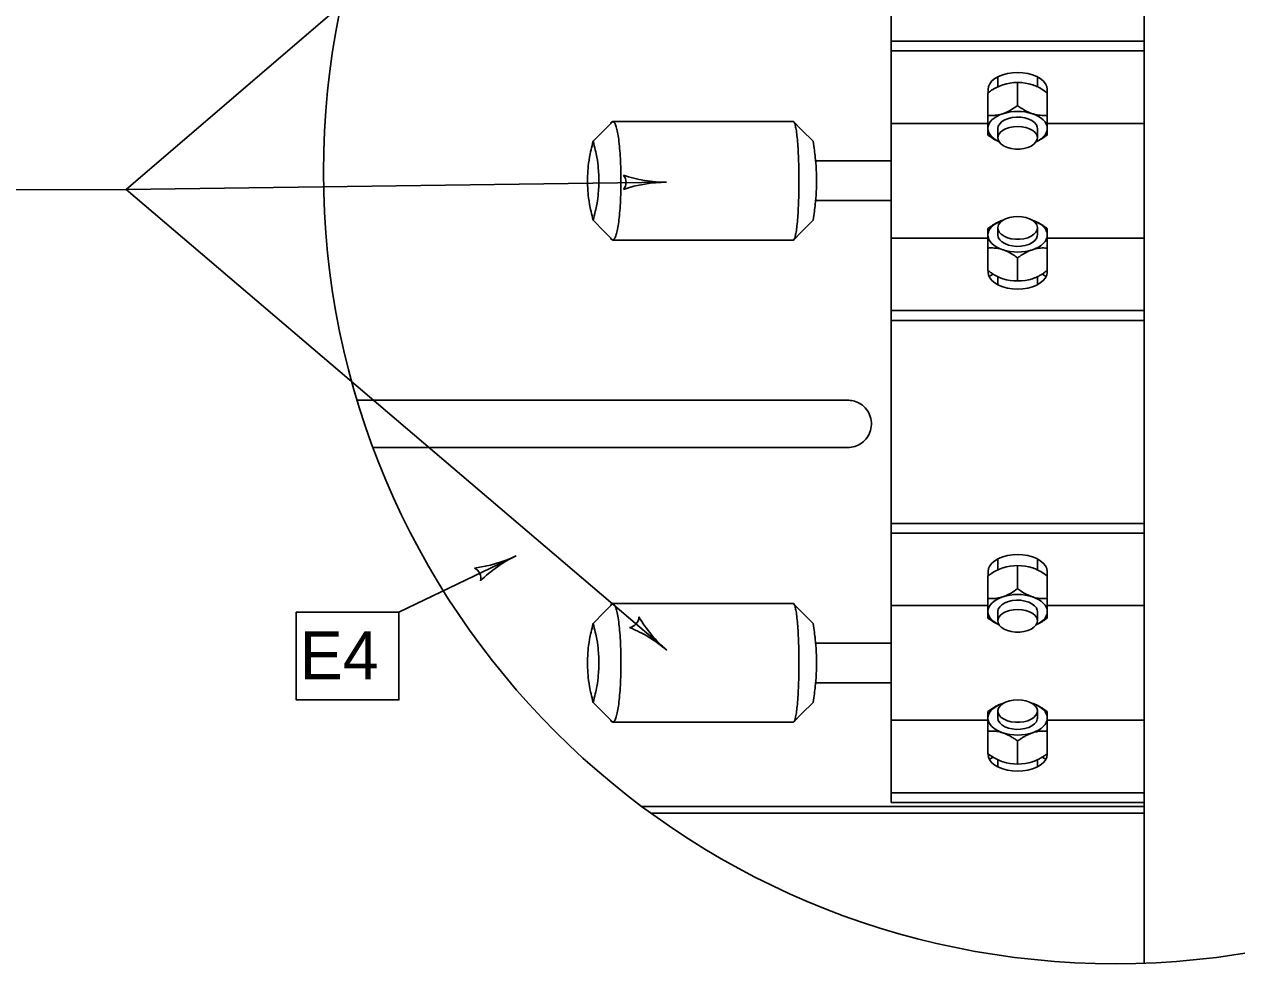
# Model space of a CAD drawing. Extents: x 503 to 668, y 594 to 694.
# Drawn here: x 585.12 to 602.73, y 624.98 to 638.62 of the extents above; entities that cross this region are included whole.
import ezdxf

# ---------------------------------------------------------------- set-up
doc = ezdxf.new("R2010")
doc.units = 0
doc.layers.add('Level 1', color=7, linetype='Continuous')
doc.layers.add('Level 2', color=7, linetype='Continuous')

msp = doc.modelspace()

# ---------------------------------------------------------------- linework, layer by layer
at = {"layer": 'Level 1'}
for centre, radius, start, end in [((593.705, 636.328), 0.157, 318.8595, 40.9762), ((594.447, 638.287), 1.958, 251.432, 270.0788), ((594.453, 634.371), 1.958, 90.0849, 108.7537), ((594.453, 634.371), 1.958, 90.0727, 90.0849), ((591.416, 632.667), 1.958, 277.1309, 295.7776), ((593.119, 629.141), 1.958, 115.7837, 134.4525), ((593.119, 629.141), 1.958, 115.7715, 115.7837), ((591.597, 630.58), 0.157, 344.5583, 66.675), ((593.891, 630.016), 0.157, 278.067, 0.1837), ((595.732, 631.014), 1.958, 210.6396, 229.2863), ((593.178, 628.046), 1.958, 49.2924, 67.9612), ((593.178, 628.046), 1.958, 49.2802, 49.2924)]:
    msp.add_arc(centre, radius, start, end, dxfattribs=at)
at = {"layer": 'Level 2'}
for p, q in [((601.386, 646.357), (601.386, 624.984)), ((597.712, 645.463), (597.712, 627.32)), ((586.602, 636.226), (594.677, 643.149)), ((597.712, 638.378), (597.712, 634.323)), ((601.386, 638.378), (597.712, 638.378)), ((601.386, 638.237), (597.712, 638.237)), ((599.262, 637.86), (599.262, 637.715)), ((599.836, 637.716), (599.836, 637.86)), ((599.119, 637.627), (599.119, 637.677)), ((599.549, 637.443), (599.549, 637.779)), ((599.98, 637.677), (599.98, 637.627)), ((599.118, 637.015), (599.118, 637.627)), ((599.98, 637.015), (599.98, 637.627)), ((596.292, 637.212), (593.669, 637.212)), ((599.118, 637.183), (597.712, 637.183)), ((601.386, 637.183), (599.98, 637.183)), ((599.262, 637.111), (599.262, 636.975)), ((599.836, 636.975), (599.836, 637.111)), ((597.712, 636.638), (596.616, 636.638)), ((586.602, 636.226), (594.45, 636.329)), ((583.641, 636.213), (586.602, 636.226)), ((586.602, 636.226), (594.455, 629.53)), ((596.616, 636.064), (597.712, 636.064)), ((599.343, 635.78), (599.334, 635.777)), ((599.765, 635.777), (599.755, 635.78)), ((599.118, 635.047), (599.118, 635.658)), ((599.262, 635.665), (599.262, 635.563)), ((599.836, 635.563), (599.836, 635.665)), ((599.98, 635.047), (599.98, 635.658)), ((593.669, 635.489), (596.292, 635.489)), ((599.118, 635.518), (597.712, 635.518)), ((601.386, 635.518), (599.98, 635.518)), ((599.549, 634.895), (599.549, 635.23)), ((599.119, 635.046), (599.119, 635.024)), ((599.98, 635.024), (599.98, 635.047)), ((599.262, 634.958), (599.262, 634.841)), ((599.836, 634.841), (599.836, 634.958)), ((601.386, 634.464), (597.712, 634.464)), ((601.386, 634.323), (597.712, 634.323)), ((597.083, 633.163), (589.957, 633.163)), ((589.965, 633.163), (589.957, 633.162)), ((590.189, 632.474), (597.083, 632.474)), ((601.386, 631.374), (597.712, 631.374)), ((601.386, 631.233), (597.712, 631.233)), ((590.564, 630.086), (592.267, 630.904)), ((599.262, 630.856), (599.262, 630.698)), ((599.836, 630.699), (599.836, 630.856)), ((599.119, 630.61), (599.119, 630.673)), ((599.549, 630.426), (599.549, 630.761)), ((599.98, 630.673), (599.98, 630.61)), ((599.118, 629.998), (599.118, 630.61)), ((599.98, 629.998), (599.98, 630.61)), ((596.292, 630.208), (593.669, 630.208)), ((599.118, 630.179), (597.712, 630.179)), ((601.386, 630.179), (599.98, 630.179)), ((599.262, 630.093), (599.262, 629.957)), ((599.836, 629.957), (599.836, 630.093)), ((597.712, 629.634), (596.616, 629.634)), ((596.616, 629.06), (597.712, 629.06)), ((599.343, 628.762), (599.334, 628.759)), ((599.765, 628.759), (599.755, 628.762)), ((599.118, 628.514), (597.712, 628.514)), ((599.118, 628.029), (599.118, 628.641)), ((599.262, 628.648), (599.262, 628.545)), ((599.836, 628.545), (599.836, 628.648)), ((599.98, 628.029), (599.98, 628.641)), ((601.386, 628.514), (599.98, 628.514)), ((593.669, 628.486), (596.292, 628.486)), ((599.549, 627.877), (599.549, 628.213)), ((599.262, 627.941), (599.262, 627.837)), ((599.836, 627.837), (599.836, 627.941)), ((601.386, 627.461), (597.712, 627.461)), ((601.386, 627.32), (597.712, 627.32)), ((594.093, 627.26), (601.386, 627.26)), ((594.222, 627.165), (601.386, 627.165))]:
    msp.add_line(p, q, dxfattribs=at)
for points in [[(599.119, 637.677), (599.125, 637.72), (599.145, 637.761), (599.176, 637.8), (599.219, 637.836), (599.272, 637.866), (599.334, 637.891), (599.402, 637.909), (599.474, 637.92), (599.549, 637.924), (599.624, 637.92), (599.696, 637.909), (599.764, 637.891), (599.826, 637.866), (599.879, 637.836), (599.922, 637.8), (599.954, 637.761), (599.973, 637.72), (599.98, 637.677)], [(599.118, 637.111), (599.122, 637.143), (599.133, 637.175), (599.151, 637.205), (599.176, 637.234), (599.207, 637.261), (599.245, 637.286), (599.287, 637.307), (599.334, 637.325)], [(599.98, 637.111), (599.976, 637.143), (599.965, 637.175), (599.947, 637.205), (599.922, 637.234), (599.891, 637.261), (599.854, 637.286), (599.811, 637.307), (599.765, 637.325)], [(593.385, 636.925), (593.544, 637.085), (593.669, 637.212)], [(596.578, 636.925), (596.417, 637.085), (596.292, 637.212)], [(599.836, 637.111), (599.835, 637.129), (599.821, 637.163), (599.795, 637.196), (599.758, 637.224), (599.71, 637.247), (599.655, 637.264), (599.596, 637.273), (599.534, 637.275), (599.472, 637.269), (599.415, 637.256), (599.363, 637.236), (599.321, 637.21), (599.289, 637.18), (599.269, 637.146), (599.262, 637.111)], [(599.118, 637.111), (599.122, 637.079), (599.133, 637.047), (599.151, 637.016), (599.176, 636.987), (599.207, 636.96), (599.245, 636.936), (599.279, 636.918)], [(599.487, 637.135), (599.549, 637.139), (599.611, 637.135), (599.67, 637.124), (599.723, 637.106), (599.768, 637.081), (599.803, 637.052), (599.826, 637.019), (599.836, 636.984), (599.832, 636.948), (599.816, 636.914), (599.787, 636.882), (599.747, 636.855), (599.697, 636.834), (599.641, 636.819), (599.58, 636.811), (599.518, 636.811), (599.457, 636.819), (599.401, 636.834), (599.352, 636.855), (599.312, 636.882), (599.282, 636.914), (599.266, 636.948), (599.263, 636.984), (599.273, 637.019), (599.296, 637.052), (599.33, 637.081), (599.375, 637.106), (599.429, 637.124), (599.487, 637.135)], [(599.819, 636.918), (599.854, 636.936), (599.891, 636.96), (599.922, 636.987), (599.947, 637.016), (599.965, 637.047), (599.976, 637.079), (599.98, 637.111)], [(593.385, 635.776), (593.544, 635.616), (593.669, 635.489)], [(596.578, 635.776), (596.417, 635.616), (596.292, 635.489)], [(599.334, 635.777), (599.287, 635.759), (599.245, 635.737), (599.207, 635.713), (599.176, 635.686), (599.151, 635.657), (599.133, 635.627), (599.122, 635.595), (599.118, 635.563)], [(599.487, 635.826), (599.549, 635.83), (599.611, 635.826), (599.67, 635.815), (599.723, 635.796), (599.768, 635.772), (599.803, 635.742), (599.826, 635.709), (599.836, 635.674), (599.832, 635.638), (599.816, 635.604), (599.787, 635.573), (599.747, 635.546), (599.697, 635.524), (599.641, 635.509), (599.58, 635.501), (599.518, 635.501), (599.457, 635.509), (599.401, 635.524), (599.352, 635.546), (599.312, 635.573), (599.282, 635.604), (599.266, 635.638), (599.263, 635.674), (599.273, 635.709), (599.296, 635.742), (599.33, 635.772), (599.375, 635.796), (599.429, 635.815), (599.487, 635.826)], [(599.98, 635.563), (599.976, 635.595), (599.965, 635.627), (599.947, 635.657), (599.922, 635.686), (599.891, 635.713), (599.854, 635.737), (599.811, 635.759), (599.765, 635.777)], [(599.118, 635.563), (599.122, 635.531), (599.133, 635.499), (599.151, 635.468), (599.176, 635.439), (599.207, 635.412), (599.245, 635.388), (599.287, 635.367), (599.334, 635.349)], [(599.262, 635.563), (599.269, 635.527), (599.289, 635.494), (599.321, 635.463), (599.363, 635.437), (599.415, 635.417), (599.472, 635.404), (599.534, 635.398), (599.596, 635.4), (599.655, 635.41), (599.71, 635.427), (599.758, 635.45), (599.795, 635.478), (599.821, 635.51), (599.835, 635.545), (599.836, 635.563)], [(599.765, 635.349), (599.811, 635.367), (599.854, 635.388), (599.891, 635.412), (599.922, 635.439), (599.947, 635.468), (599.965, 635.499), (599.976, 635.531), (599.98, 635.563)], [(599.119, 635.024), (599.125, 634.981), (599.145, 634.94), (599.176, 634.901), (599.219, 634.866), (599.272, 634.835), (599.334, 634.81), (599.402, 634.792), (599.474, 634.781), (599.549, 634.777), (599.624, 634.781), (599.696, 634.792), (599.764, 634.81), (599.826, 634.835), (599.879, 634.866), (599.922, 634.901), (599.954, 634.94), (599.973, 634.981), (599.98, 635.024)], [(599.196, 634.994), (599.151, 634.972), (599.133, 634.959)], [(599.961, 634.962), (599.947, 634.972), (599.904, 634.994)], [(599.119, 630.673), (599.125, 630.716), (599.145, 630.758), (599.176, 630.797), (599.219, 630.832), (599.272, 630.862), (599.334, 630.887), (599.402, 630.905), (599.474, 630.916), (599.549, 630.92), (599.624, 630.916), (599.696, 630.905), (599.764, 630.887), (599.826, 630.862), (599.879, 630.832), (599.922, 630.797), (599.954, 630.758), (599.973, 630.716), (599.98, 630.673)], [(599.118, 630.093), (599.122, 630.126), (599.133, 630.157), (599.151, 630.188), (599.176, 630.217), (599.207, 630.244), (599.245, 630.268), (599.287, 630.289), (599.334, 630.307)], [(599.98, 630.093), (599.976, 630.126), (599.965, 630.157), (599.947, 630.188), (599.922, 630.217), (599.891, 630.244), (599.854, 630.268), (599.811, 630.289), (599.765, 630.307)], [(593.385, 629.921), (593.544, 630.082), (593.669, 630.208)], [(596.578, 629.921), (596.417, 630.082), (596.303, 630.196)], [(599.836, 630.093), (599.835, 630.111), (599.821, 630.146), (599.795, 630.178), (599.758, 630.207), (599.71, 630.23), (599.655, 630.246), (599.596, 630.256), (599.534, 630.258), (599.472, 630.252), (599.415, 630.239), (599.363, 630.219), (599.321, 630.193), (599.289, 630.162), (599.269, 630.129), (599.262, 630.093)], [(599.487, 630.118), (599.549, 630.122), (599.611, 630.118), (599.67, 630.107), (599.723, 630.088), (599.768, 630.064), (599.803, 630.034), (599.826, 630.001), (599.836, 629.966), (599.832, 629.931), (599.816, 629.896), (599.787, 629.865), (599.747, 629.838), (599.697, 629.816), (599.641, 629.801), (599.58, 629.793), (599.518, 629.793), (599.457, 629.801), (599.401, 629.816), (599.352, 629.838), (599.312, 629.865), (599.282, 629.896), (599.266, 629.931), (599.263, 629.966), (599.273, 630.001), (599.296, 630.034), (599.33, 630.064), (599.375, 630.088), (599.429, 630.107), (599.487, 630.118)], [(599.118, 630.093), (599.122, 630.061), (599.133, 630.029), (599.151, 629.999), (599.176, 629.97), (599.207, 629.943), (599.245, 629.919), (599.28, 629.901)], [(599.819, 629.901), (599.854, 629.919), (599.891, 629.943), (599.922, 629.97), (599.947, 629.999), (599.965, 630.029), (599.976, 630.061), (599.98, 630.093)], [(593.385, 628.773), (593.544, 628.612), (593.669, 628.486)], [(596.578, 628.773), (596.417, 628.612), (596.292, 628.486)], [(599.334, 628.759), (599.287, 628.741), (599.245, 628.72), (599.207, 628.696), (599.176, 628.669), (599.151, 628.64), (599.133, 628.609), (599.122, 628.578), (599.118, 628.545)], [(599.487, 628.808), (599.549, 628.812), (599.611, 628.808), (599.67, 628.797), (599.723, 628.779), (599.768, 628.754), (599.803, 628.725), (599.826, 628.692), (599.836, 628.657), (599.832, 628.621), (599.816, 628.587), (599.787, 628.555), (599.747, 628.528), (599.697, 628.507), (599.641, 628.492), (599.58, 628.484), (599.518, 628.484), (599.457, 628.492), (599.401, 628.507), (599.352, 628.528), (599.312, 628.555), (599.282, 628.587), (599.266, 628.621), (599.263, 628.657), (599.273, 628.692), (599.296, 628.725), (599.33, 628.754), (599.375, 628.779), (599.429, 628.797), (599.487, 628.808)], [(599.98, 628.545), (599.976, 628.578), (599.965, 628.609), (599.947, 628.64), (599.922, 628.669), (599.891, 628.696), (599.854, 628.72), (599.811, 628.741), (599.765, 628.759)], [(599.118, 628.545), (599.122, 628.513), (599.133, 628.481), (599.151, 628.451), (599.176, 628.422), (599.207, 628.395), (599.245, 628.371), (599.287, 628.349), (599.334, 628.331)], [(599.262, 628.545), (599.269, 628.51), (599.289, 628.476), (599.321, 628.446), (599.363, 628.42), (599.415, 628.4), (599.472, 628.387), (599.534, 628.381), (599.596, 628.383), (599.655, 628.392), (599.71, 628.409), (599.758, 628.432), (599.795, 628.46), (599.821, 628.493), (599.835, 628.528), (599.836, 628.545)], [(599.765, 628.331), (599.811, 628.349), (599.854, 628.371), (599.891, 628.395), (599.922, 628.422), (599.947, 628.451), (599.965, 628.481), (599.976, 628.513), (599.98, 628.545)], [(599.118, 628.029), (599.119, 628.019), (599.125, 627.978), (599.145, 627.936), (599.176, 627.897), (599.219, 627.862), (599.272, 627.831), (599.334, 627.807), (599.402, 627.789), (599.474, 627.777), (599.549, 627.774), (599.624, 627.777), (599.696, 627.789), (599.764, 627.807), (599.826, 627.831), (599.879, 627.862), (599.922, 627.897), (599.954, 627.936), (599.973, 627.978), (599.98, 628.021), (599.98, 628.029)], [(599.196, 627.977), (599.151, 627.954), (599.137, 627.944)], [(599.958, 627.947), (599.947, 627.954), (599.904, 627.976)], [(597.827, 627.165), (599.277, 627.165), (601.386, 627.165)]]:
    msp.add_lwpolyline(points, dxfattribs=at)
msp.add_lwpolyline([(589.071, 630.086), (590.564, 630.086), (590.564, 628.81), (589.071, 628.81)], close=True, dxfattribs=at)
msp.add_circle((600.971, 636.48), 11.503, dxfattribs=at)
for centre, start, end in [((599.549, 637.067), 72.3871, 107.6129), ((599.549, 636.646), 72.3871, 107.6129), ((599.549, 636.027), 252.3871, 287.6129), ((599.549, 635.607), 252.3863, 287.6137), ((599.549, 630.049), 72.3871, 107.6129), ((599.549, 629.629), 72.3871, 107.6129), ((599.549, 629.01), 252.3871, 287.6129), ((599.549, 628.589), 252.3871, 287.6129)]:
    msp.add_arc(centre, 0.712, start, end, dxfattribs=at)
for points in [[(599.334, 637.745), (599.303, 637.733), (599.24, 637.709), (599.17, 637.665), (599.13, 637.636), (599.118, 637.627)], [(599.98, 637.627), (599.947, 637.65), (599.88, 637.697), (599.805, 637.732), (599.766, 637.745), (599.765, 637.745)], [(599.334, 637.325), (599.304, 637.317), (599.245, 637.3), (599.178, 637.298), (599.136, 637.299), (599.124, 637.3), (599.118, 637.3)], [(599.549, 637.443), (599.516, 637.42), (599.449, 637.373), (599.374, 637.338), (599.335, 637.325), (599.334, 637.325)], [(599.765, 637.325), (599.734, 637.337), (599.671, 637.362), (599.601, 637.406), (599.561, 637.435), (599.549, 637.443)], [(599.98, 637.3), (599.958, 637.299), (599.924, 637.298), (599.878, 637.301), (599.829, 637.307), (599.791, 637.316), (599.766, 637.324), (599.765, 637.325)], [(593.669, 637.212), (593.66, 637.207), (593.646, 637.2), (593.641, 637.186), (593.639, 637.18)], [(593.669, 635.489), (593.677, 635.494), (593.702, 635.509), (593.718, 635.565), (593.739, 635.642), (593.755, 635.749), (593.77, 635.878), (593.78, 636.025), (593.787, 636.185), (593.789, 636.351), (593.787, 636.516), (593.78, 636.676), (593.77, 636.823), (593.755, 636.952), (593.739, 637.059), (593.718, 637.136), (593.702, 637.192), (593.677, 637.207), (593.669, 637.212)], [(596.292, 635.489), (596.297, 635.495), (596.316, 635.512), (596.324, 635.566), (596.34, 635.643), (596.35, 635.75), (596.36, 635.878), (596.367, 636.025), (596.372, 636.185), (596.373, 636.351), (596.372, 636.516), (596.367, 636.676), (596.36, 636.823), (596.35, 636.952), (596.34, 637.058), (596.324, 637.135), (596.316, 637.189), (596.297, 637.206), (596.292, 637.212)], [(599.118, 637.015), (599.151, 636.991), (599.202, 636.954), (599.259, 636.93), (599.279, 636.921)], [(599.814, 636.916), (599.828, 636.922), (599.857, 636.936), (599.9, 636.961), (599.942, 636.988), (599.968, 637.007), (599.98, 637.015)], [(593.385, 636.925), (593.361, 636.829), (593.326, 636.688), (593.309, 636.518), (593.304, 636.422), (593.302, 636.351), (593.304, 636.279), (593.309, 636.183), (593.326, 636.014), (593.361, 635.872), (593.385, 635.776)], [(593.385, 635.776), (593.408, 635.872), (593.444, 636.014), (593.461, 636.183), (593.466, 636.279), (593.467, 636.351), (593.466, 636.422), (593.461, 636.518), (593.444, 636.688), (593.408, 636.829), (593.385, 636.925)], [(596.578, 635.776), (596.592, 635.872), (596.614, 636.015), (596.625, 636.183), (596.628, 636.279), (596.629, 636.351), (596.628, 636.422), (596.625, 636.518), (596.614, 636.686), (596.592, 636.829), (596.578, 636.925)], [(599.118, 635.658), (599.152, 635.682), (599.218, 635.728), (599.293, 635.763), (599.333, 635.776), (599.334, 635.777)], [(599.765, 635.777), (599.78, 635.771), (599.81, 635.76), (599.855, 635.738), (599.9, 635.713), (599.942, 635.686), (599.968, 635.667), (599.98, 635.658)], [(593.639, 635.521), (593.641, 635.516), (593.646, 635.501), (593.66, 635.494), (593.669, 635.489)], [(599.334, 635.349), (599.304, 635.357), (599.245, 635.373), (599.172, 635.376), (599.13, 635.374), (599.118, 635.373)], [(599.549, 635.23), (599.527, 635.246), (599.494, 635.27), (599.448, 635.298), (599.4, 635.323), (599.362, 635.339), (599.335, 635.348), (599.334, 635.349)], [(599.765, 635.349), (599.749, 635.343), (599.719, 635.332), (599.674, 635.31), (599.629, 635.285), (599.593, 635.262), (599.567, 635.243), (599.555, 635.235), (599.549, 635.23)], [(599.98, 635.373), (599.946, 635.374), (599.874, 635.377), (599.802, 635.361), (599.766, 635.349), (599.765, 635.349)], [(599.334, 634.928), (599.303, 634.94), (599.24, 634.965), (599.177, 635.005), (599.136, 635.034), (599.124, 635.042), (599.118, 635.047)], [(599.98, 635.047), (599.958, 635.031), (599.925, 635.007), (599.879, 634.979), (599.831, 634.954), (599.792, 634.938), (599.766, 634.929), (599.765, 634.928)], [(597.083, 632.474), (597.116, 632.477), (597.186, 632.483), (597.286, 632.534), (597.369, 632.616), (597.419, 632.723), (597.432, 632.84), (597.405, 632.955), (597.341, 633.055), (597.249, 633.127), (597.157, 633.159), (597.101, 633.162), (597.083, 633.163)], [(599.334, 630.728), (599.303, 630.716), (599.24, 630.691), (599.17, 630.647), (599.13, 630.618), (599.118, 630.61)], [(599.98, 630.61), (599.947, 630.633), (599.88, 630.68), (599.805, 630.714), (599.766, 630.728), (599.765, 630.728)], [(599.334, 630.307), (599.304, 630.299), (599.245, 630.283), (599.178, 630.28), (599.136, 630.282), (599.124, 630.283), (599.118, 630.283)], [(599.549, 630.426), (599.516, 630.402), (599.449, 630.356), (599.374, 630.321), (599.335, 630.308), (599.334, 630.307)], [(599.765, 630.307), (599.734, 630.319), (599.671, 630.344), (599.601, 630.388), (599.561, 630.417), (599.549, 630.426)], [(599.98, 630.283), (599.958, 630.282), (599.924, 630.28), (599.878, 630.283), (599.829, 630.289), (599.791, 630.299), (599.766, 630.307), (599.765, 630.307)], [(593.669, 630.208), (593.66, 630.203), (593.646, 630.196), (593.641, 630.182), (593.639, 630.177)], [(593.669, 628.486), (593.677, 628.491), (593.702, 628.505), (593.718, 628.562), (593.739, 628.639), (593.755, 628.746), (593.77, 628.874), (593.78, 629.021), (593.787, 629.181), (593.789, 629.347), (593.787, 629.513), (593.78, 629.672), (593.77, 629.82), (593.755, 629.948), (593.739, 630.055), (593.718, 630.132), (593.702, 630.189), (593.677, 630.203), (593.669, 630.208)], [(596.292, 628.486), (596.297, 628.491), (596.316, 628.508), (596.324, 628.562), (596.34, 628.639), (596.35, 628.746), (596.36, 628.874), (596.367, 629.022), (596.372, 629.181), (596.373, 629.347), (596.372, 629.513), (596.367, 629.672), (596.36, 629.819), (596.35, 629.948), (596.34, 630.055), (596.324, 630.132), (596.316, 630.186), (596.297, 630.203), (596.292, 630.208)], [(599.118, 629.998), (599.151, 629.974), (599.202, 629.937), (599.259, 629.912), (599.279, 629.904)], [(599.814, 629.899), (599.828, 629.905), (599.857, 629.918), (599.9, 629.943), (599.942, 629.97), (599.968, 629.989), (599.98, 629.998)], [(593.385, 629.921), (593.361, 629.826), (593.326, 629.684), (593.309, 629.515), (593.304, 629.419), (593.302, 629.347), (593.304, 629.275), (593.309, 629.179), (593.326, 629.01), (593.361, 628.868), (593.385, 628.773)], [(593.385, 628.773), (593.408, 628.868), (593.444, 629.01), (593.461, 629.179), (593.466, 629.275), (593.467, 629.347), (593.466, 629.419), (593.461, 629.515), (593.444, 629.684), (593.408, 629.826), (593.385, 629.921)], [(596.578, 628.773), (596.592, 628.868), (596.614, 629.011), (596.625, 629.179), (596.628, 629.275), (596.629, 629.347), (596.628, 629.419), (596.625, 629.514), (596.614, 629.683), (596.592, 629.825), (596.578, 629.921)], [(599.118, 628.641), (599.152, 628.664), (599.218, 628.711), (599.293, 628.746), (599.333, 628.759), (599.334, 628.759)], [(599.765, 628.759), (599.78, 628.754), (599.81, 628.743), (599.855, 628.721), (599.9, 628.695), (599.942, 628.668), (599.968, 628.649), (599.98, 628.641)], [(593.639, 628.517), (593.641, 628.512), (593.646, 628.497), (593.66, 628.49), (593.669, 628.486)], [(599.334, 628.331), (599.304, 628.34), (599.245, 628.356), (599.172, 628.359), (599.13, 628.356), (599.118, 628.356)], [(599.98, 628.356), (599.946, 628.357), (599.874, 628.359), (599.802, 628.344), (599.766, 628.332), (599.765, 628.331)], [(599.549, 628.213), (599.527, 628.229), (599.494, 628.252), (599.448, 628.28), (599.4, 628.306), (599.362, 628.322), (599.335, 628.331), (599.334, 628.331)], [(599.765, 628.331), (599.749, 628.326), (599.719, 628.315), (599.674, 628.293), (599.629, 628.267), (599.593, 628.244), (599.567, 628.226), (599.555, 628.217), (599.549, 628.213)], [(599.334, 627.911), (599.303, 627.923), (599.24, 627.947), (599.177, 627.988), (599.136, 628.016), (599.124, 628.025), (599.118, 628.029)], [(599.98, 628.029), (599.958, 628.013), (599.925, 627.99), (599.879, 627.962), (599.831, 627.936), (599.792, 627.92), (599.766, 627.911), (599.765, 627.911)]]:
    msp.add_open_spline(points, degree=3, dxfattribs=at)

# ---------------------------------------------------------------- texts
msp.add_text('E4', height=0.7, dxfattribs=at).set_placement((589.124, 629.108))

doc.saveas('drawing.dxf')
